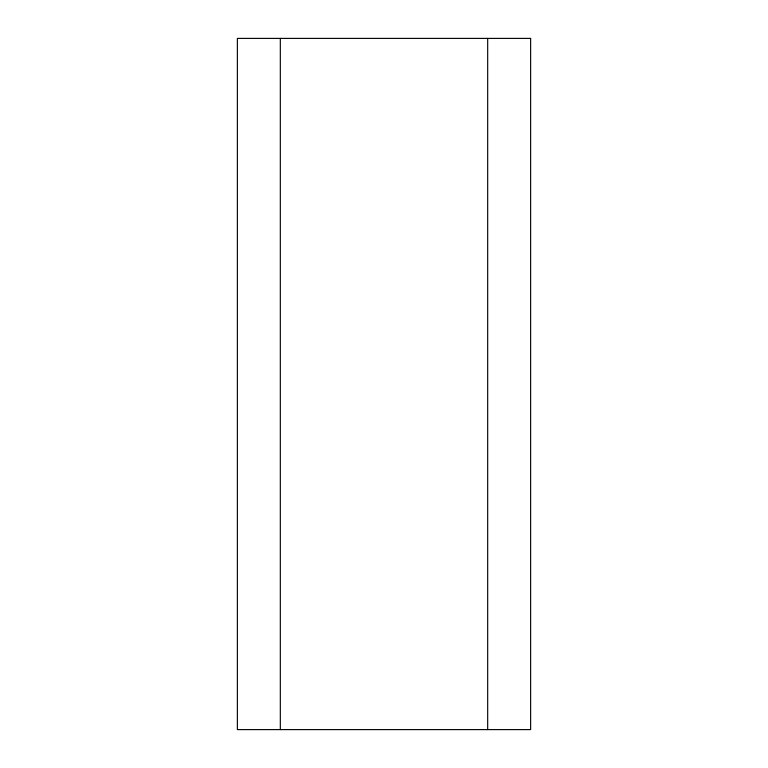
<?xml version="1.0" encoding="UTF-8"?>
<svg xmlns="http://www.w3.org/2000/svg" width="768" height="768" viewBox="0 0 768 768"><rect width="100%" height="100%" fill="white"/><g stroke="black" fill="none" stroke-linecap="round" stroke-linejoin="round"><path stroke-width="1.15" d="M487.68 38.4L487.68 729.6M280.32 38.4L280.32 729.6M530.63 38.4L237.37 38.4L237.37 729.6L530.63 729.6L530.63 38.4"/></g></svg>
